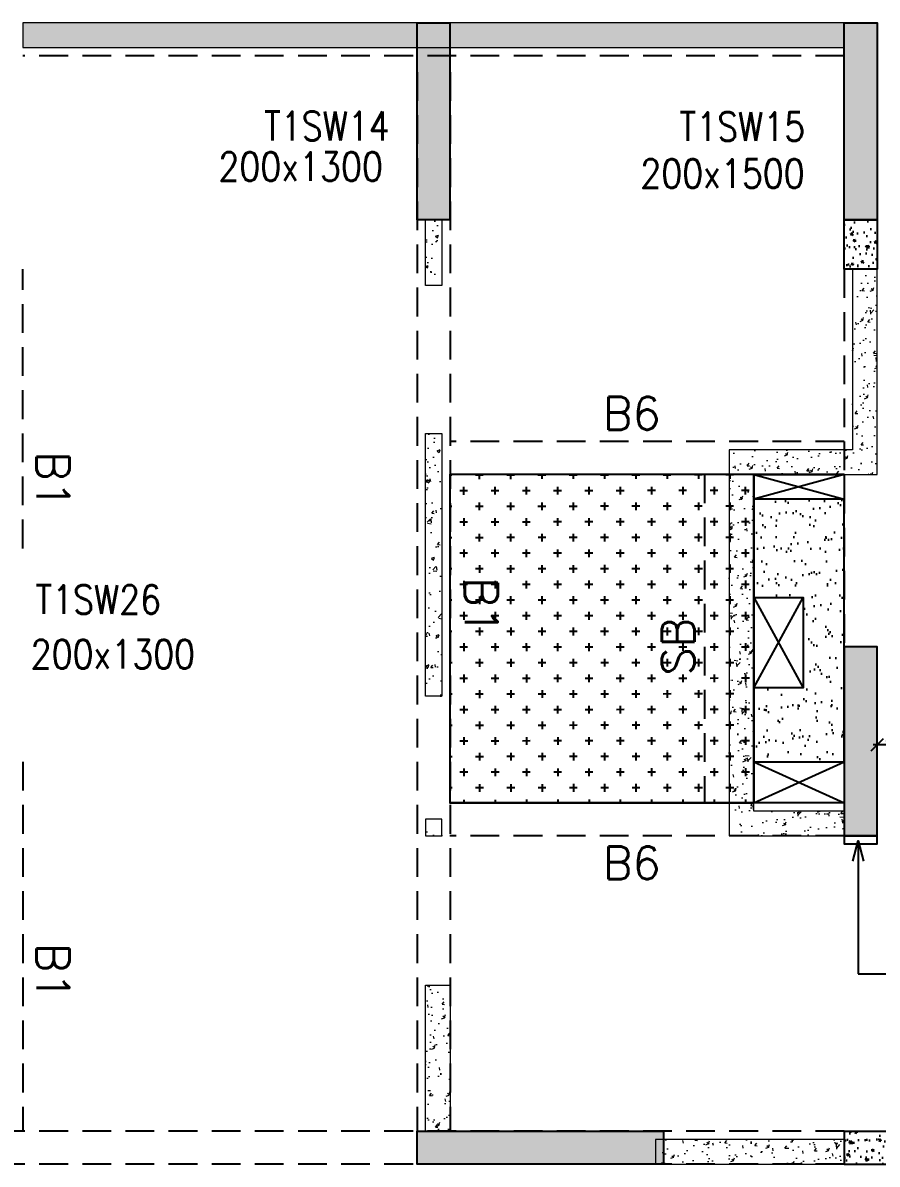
# Model space of a CAD drawing. Header units: millimetres. Extents: x 1078357 to 2594950, y -4969473 to -4636555.
# Drawn here: x 1614958 to 1620159, y -4659446 to -4652496 of the extents above; entities that cross this region are included whole.
import ezdxf

# ---------------------------------------------------------------- set-up
doc = ezdxf.new("R2010")
doc.units = ezdxf.units.MM
doc.header["$PDMODE"] = 35
doc.linetypes.add('CONTINOUS', pattern=[0])
doc.linetypes.add('HIDDEN', pattern=[0.375, 0.25, -0.125])
doc.layers.get('0').update_dxf_attribs({"lineweight": 0})
doc.layers.get('Defpoints').update_dxf_attribs({"lineweight": 0})
for name, color, linetype, lineweight in [('A-_ANOTDIMA_D-', 6, 'Continuous', 13), ('COL. NO.', 30, 'Continuous', 25), ('COL. SIZE', 7, 'Continuous', 25), ('DIM', 9, 'Continuous', 25), ('HATCH', 8, 'Continuous', 30), ('RCC UPSTAND', 43, 'Continuous', 30), ('S-NON STR RCC WALL', 8, 'Continuous', 0)]:
    doc.layers.add(name, color=color, linetype=linetype, lineweight=lineweight)
for name, color, linetype in [('B-200x325', 201, 'HIDDEN'), ('B-200x650', 241, 'HIDDEN'), ('B-300xSLAB THK.', 151, 'Continuous'), ('BK1-200x650', 241, 'HIDDEN'), ('DROP SLAB', 8, 'Continuous'), ('NON STR. RCC WALL', 6, 'Continuous'), ('S-COLUMN_SHEAR WALL', 1, 'Continuous'), ('SLAB FOLD', 8, 'Continuous')]:
    doc.layers.add(name, color=color, linetype=linetype)
doc.styles.add('Roman', font='romans')
doc.styles.add('ROMANS', font='romans.shx', dxfattribs={"width": 0.85})
doc.dimstyles.new('HARESH', dxfattribs={"dimtxt": 150, "dimasz": 75, "dimexe": 0, "dimexo": 0, "dimgap": 25, "dimtad": 1, "dimdec": 0, "dimdsep": 46, "dimtxsty": 'Roman', "dimblk": 'OBLIQUE', "dimcen": 225, "dimdle": 25, "dimclrd": 2, "dimclre": 2, "dimclrt": 7, "dimadec": 8, "dimazin": 1, "dimtfac": 1, "dimtdec": 0, "dimtmove": 0, "dimatfit": 0, "dimfxl": 1, "dimlwd": -1, "dimlwe": -1, "dimarcsym": 0})

# ---------------------------------------------------------------- blocks, each defined once
blk = doc.blocks.new('_Oblique')
at = {"color": 0, "linetype": 'ByBlock', "lineweight": -2}
blk.add_line((-0.5, -0.5), (0.5, 0.5), dxfattribs=at)
blk = doc.blocks.new('*D1191')
at = {"layer": 'Defpoints', "color": 0, "ltscale": 700, "transparency": 16777216}
for p in [(1620158.3, -4656893.5), (1620158.3, -4657295.6, 0), (1620833, -4657295.6, 0)]:
    blk.add_point(p, dxfattribs=at)
at = {"layer": 'DIM', "color": 2, "ltscale": 700, "transparency": 16777216}
for p, q in [((1620858, -4656893.5), (1620133.3, -4656893.5)), ((1620158.3, -4657295.6), (1620158.3, -4656893.5)), ((1620833, -4657295.6), (1620833, -4656893.5))]:
    blk.add_line(p, q, dxfattribs=at)
at = {"layer": 'DIM', "color": 2, "ltscale": 700, "transparency": 16777216, "xscale": 75, "yscale": 75, "zscale": 75, "rotation": 180}
blk.add_blockref('_Oblique', (1620158.3, -4656893.5), dxfattribs=at)
at = {"layer": 'DIM', "color": 2, "ltscale": 700, "transparency": 16777216, "xscale": 75, "yscale": 75, "zscale": 75}
blk.add_blockref('_Oblique', (1620833, -4656893.5), dxfattribs=at)
at = {"layer": 'DIM', "color": 7, "ltscale": 700, "transparency": 16777216, "insert": (1620495.6, -4656818.5), "char_height": 150, "attachment_point": 5, "style": 'Roman'}
blk.add_mtext('{\\H0.666667x;200x650}', dxfattribs=at)
blk = doc.blocks.new('G$CD63B60BD')
at = {"layer": 'COL. NO.', "linetype": 'Continuous', "style": 'ROMANS', "width": 0.85}
for s, p in [('T1SW14', (32968.3, 15184.3, -270.4)), ('T1SW15', (35497, 15180.5, -320.4)), ('T1SW26', (31576.7, 12300.6, -320.4))]:
    blk.add_text(s, height=175, dxfattribs=at).set_placement(p)
at = {"layer": 'COL. SIZE', "linetype": 'Continuous', "style": 'ROMANS', "width": 0.85}
for s, p in [('200x1300', (32690.7, 14936.9, -320.4)), ('200x1500', (35258.5, 14894.5, -320.4)), ('200x1300', (31547.7, 11967.5, -320.4))]:
    blk.add_text(s, height=175, dxfattribs=at).set_placement(p)

msp = doc.modelspace()

# ---------------------------------------------------------------- hatches: boundary and pattern name
at = {"layer": 'DROP SLAB'}
h = msp.add_hatch(dxfattribs=at)
h.set_pattern_fill('CROSS', color=8, scale=15, angle=0.03079)
h.set_pattern_definition([(180.03079016, (-1680958.44, 9385210.29), (-95.1987999, -95.3011726), [47.625, -142.875]), (270.03079016, (-1680982.26, 9385234.09), (95.3011726, -95.1987999), [47.625, -142.875])])
h.paths.add_polyline_path([(1619408.2, -4655246.3), (1617558.3, -4655246.5), (1617558.3, -4657246.4), (1619408.2, -4657246.2)])
at = {"layer": 'HATCH'}
h = msp.add_hatch(dxfattribs=at)
h.set_pattern_fill('AR-SAND', color=8, scale=3, angle=179.97015)
h.set_pattern_definition([(37.47015413, (-4509299.4, 23387131.69), (-4.72361136, 146.8264517), [0, -115.824, 0, -129.54, 0, -123.825]), (7.4701541, (-4509299.4, 23387131.7), (134.9689868, 214.9772528), [0, -62.484, 0, -104.394, 0, -40.005]), (327.47015413, (-4509393.13, 23387131.74), (237.29790347, 0.3075449), [0, -38.1, 0, -137.16, 0, -179.07]), (317.4701541, (-4509393.13, 23387131.74), (229.1017424, 66.759465), [0, -19.05, 0, -89.916, 0, -102.87])])
h.paths.add_polyline_path([(1619957.6, -4655396), (1619407.6, -4655396), (1619407.6, -4655996.1), (1619707.5, -4655996.1), (1619707.5, -4656546), (1619407.6, -4656546), (1619407.6, -4656996), (1619957.5, -4656996)])
at = {"layer": 'RCC UPSTAND'}
h = msp.add_hatch(dxfattribs=at)
h.set_pattern_fill('AR-CONC', color=8, scale=20, angle=90)
h.set_pattern_definition([(140, (-1588041.81, -7192440.57), (12.550427, 143.4520365), [15, -165]), (85, (-1588041.81, -7192440.57), (-150.438427, -27.7502667), [12, -132]), (190.4514445, (-1588040.76, -7192428.62), (-137.887998, 115.7017693), [12.7480384, -140.2284224]), (136.1842, (-1588081.81, -7192440.57), (33.103856, 213.448266), [22.5, -247.5]), (186.6356355, (-1588079.05, -7192422.78), (-194.82372, 186.932389), [19.122068, -210.342752]), (81.184164, (-1588081.8, -7192440.57), (-194.82372, 186.932389), [18, -198]), (111, (-1588071.81, -7192420.57), (80.523778, 119.3814104), [15, -165]), (56, (-1588071.81, -7192420.57), (-145.030009, 48.6630664), [12, -132]), (161.4514447, (-1588065.1, -7192410.62), (-64.5062306, 168.0444753), [12.748038, -140.2284224]), (127.5, (-1588041.81, -7192440.57), (-66.57877077, 2.43197106), [0, -130.4, 0, -134, 0, -132.5]), (97.5, (-1588041.81, -7192440.57), (-78.8823424, 52.6139075), [0, -76.4, 0, -127.4, 0, -50.5]), (57.5, (-1588041.81, -7192485.17), (4.51097435, 106.7644872), [0, -50, 0, -156, 0, -207]), (47.5, (-1588041.81, -7192505.17), (-20.0209965, 116.6372339), [0, -65, 0, -103.6, 0, -147])])
h.paths.add_polyline_path([(1620158.2, -4653696.1), (1620158.2, -4653996.1), (1619958.3, -4653996.1), (1619958.3, -4653696.1)])
h = msp.add_hatch(dxfattribs=at)
h.set_pattern_fill('AR-CONC', color=8, scale=20, angle=270)
h.set_pattern_definition([(320, (4831879.17, -2122603.47), (-12.550427, -143.4520365), [15, -165]), (265, (4831879.17, -2122603.47), (150.438427, 27.7502667), [12, -132]), (10.4514445, (4831878.12, -2122615.43), (137.887998, -115.7017693), [12.7480384, -140.2284224]), (316.1842, (4831919.17, -2122603.47), (-33.103856, -213.448266), [22.5, -247.5]), (6.6356355, (4831916.41, -2122621.26), (194.82372, -186.932389), [19.122068, -210.342752]), (261.184164, (4831919.17, -2122603.47), (194.82372, -186.932389), [18, -198]), (291, (4831909.17, -2122623.47), (-80.523778, -119.3814104), [15, -165]), (236, (4831909.17, -2122623.47), (145.030009, -48.6630664), [12, -132]), (341.4514447, (4831902.46, -2122633.42), (64.5062306, -168.0444753), [12.748038, -140.2284224]), (307.5, (4831879.17, -2122603.47), (66.57877077, -2.43197106), [0, -130.4, 0, -134, 0, -132.5]), (277.5, (4831879.17, -2122603.47), (78.8823424, -52.6139075), [0, -76.4, 0, -127.4, 0, -50.5]), (237.5, (4831879.17, -2122558.87), (-4.51097435, -106.7644872), [0, -50, 0, -156, 0, -207]), (227.5, (4831879.17, -2122538.87), (20.0209965, -116.6372339), [0, -65, 0, -103.6, 0, -147])])
h.paths.add_polyline_path([(1621283.3, -4659246.7), (1619958.3, -4659246.4), (1619958.3, -4659445.9), (1621283.3, -4659446.1)])
at = {"layer": 'S-COLUMN_SHEAR WALL', "lineweight": 25}
h = msp.add_hatch(color=1, dxfattribs=at)
h.dxf.hatch_style = 1
h.paths.add_polyline_path([(1617358.3, -4653696.2), (1617558.3, -4653696.2), (1617558.3, -4652496.1), (1617358.3, -4652496.1)])
at = {"layer": 'S-COLUMN_SHEAR WALL', "lineweight": 25, "extrusion": (-1.00316e-06, 2.11765e-11, 1)}
h = msp.add_hatch(color=1, dxfattribs=at)
h.dxf.hatch_style = 1
h.paths.add_polyline_path([(1619958.3, -4652496.1), (1620158.3, -4652496.1), (1620158.3, -4653696.1), (1619958.3, -4653696.1)])
h = msp.add_hatch(color=1, dxfattribs=at)
h.dxf.hatch_style = 1
h.paths.add_polyline_path([(1619958.3, -4657446.1), (1620158.3, -4657446.1), (1620158.3, -4656296.2), (1619958.3, -4656296.2)])
at = {"layer": 'S-COLUMN_SHEAR WALL', "lineweight": 25}
h = msp.add_hatch(color=1, dxfattribs=at)
h.dxf.hatch_style = 1
h.paths.add_polyline_path([(1617358.3, -4659246.1), (1618858.3, -4659246.1), (1618858.3, -4659446.1), (1617358.3, -4659446.1)])
at = {"layer": 'S-NON STR RCC WALL'}
h = msp.add_hatch(dxfattribs=at)
h.set_pattern_fill('AR-CONC', color=256)
h.set_pattern_definition([(50, (-5853161.9, 28027896.47), (182.184669, -15.93908554), [19.05, -209.55]), (355, (-5853161.9, 28027896.47), (-35.2434214, 191.0568452), [15.24, -167.6405842]), (100.4514447, (-5853146.72, 28027895.14), (146.9412471, 175.1177519), [16.1900088, -178.0902446]), (46.1842, (-5853161.9, 28027947.27), (271.0790409, -42.042328), [28.575, -314.325]), (96.6355576, (-5853139.31, 28027943.77), (237.404134, 247.4261246), [24.2850231, -267.1356082]), (351.1841512, (-5853161.9, 28027947.27), (237.404134, 247.4261246), [22.859967, -251.459732]), (21, (-5853136.5, 28027934.57), (151.6143913, -102.2651982), [19.05, -209.55]), (326, (-5853136.5, 28027934.57), (61.8020283, 184.1879661), [15.24, -167.64]), (71.451445, (-5853123.87, 28027926.05), (213.4164193, 81.9227689), [16.1900088, -178.0899376]), (37.5, (-5853161.9, 28027896.47), (3.08860325, 84.55503887), [0, -165.608, 0, -170.18, 0, -168.275]), (7.5, (-5853161.9, 28027896.47), (66.8196625, 100.18057482), [0, -97.028, 0, -161.798, 0, -64.135]), (327.5, (-5853218.545, 28027896.47), (135.59059517, -5.72874399), [0, -63.5, 0, -198.12, 0, -262.89]), (317.5, (-5853243.95, 28027896.47), (148.1291814, 25.42649103), [0, -82.55, 0, -131.572, 0, -186.69])])
h.paths.add_polyline_path([(1619955.6, -4652496.1), (1614958.5, -4652496.1), (1614958.5, -4652646.1), (1619955.6, -4652646.1)])
h = msp.add_hatch(dxfattribs=at)
h.set_pattern_fill('AR-CONC', color=256, angle=180)
h.set_pattern_definition([(50, (1617471.55, -4660402.88), (182.1847, -15.939), [19.05, -209.55]), (355, (1617471.55, -4660402.88), (-35.2434, 191.057), [15.24, -167.6406]), (100.4514, (1617486.73, -4660404.2), (146.9412, 175.1178), [16.19, -178.09]), (46.1842, (1617471.55, -4660352.08), (271.079, -42.042), [28.575, -314.325]), (96.6356, (1617494.14, -4660355.58), (237.404, 247.426), [24.285, -267.136]), (351.184, (1617471.55, -4660352.08), (237.404, 247.426), [22.86, -251.46]), (21, (1617496.95, -4660364.78), (151.6144, -102.2652), [19.05, -209.55]), (326, (1617496.95, -4660364.78), (61.802, 184.188), [15.24, -167.64]), (71.4514, (1617509.58, -4660373.3), (213.4164, 81.923), [16.19, -178.09]), (37.5, (1617471.55, -4660402.877), (3.0886, 84.55504), [0, -165.608, 0, -170.18, 0, -168.275]), (7.5, (1617471.55, -4660402.88), (66.8197, 100.1806), [0, -97.028, 0, -161.798, 0, -64.135]), (327.5, (1617414.91, -4660402.88), (135.5906, -5.72874), [0, -63.5, 0, -198.12, 0, -262.89]), (317.5, (1617389.51, -4660402.88), (148.1292, 25.4265), [0, -82.55, 0, -131.572, 0, -186.69])])
h.paths.add_polyline_path([(1617408.5, -4653696.2), (1617508.5, -4653696.2), (1617508.5, -4654096.1), (1617408.5, -4654096.1)])
h = msp.add_hatch(dxfattribs=at)
h.set_pattern_fill('AR-CONC', color=256)
h.set_pattern_definition([(50, (-4755937.19, 23343877.28), (182.184669, -15.9390855), [19.05, -209.55]), (355, (-4755937.19, 23343877.28), (-35.2434214, 191.0568452), [15.24, -167.6405842]), (100.4514447, (-4755922, 23343875.95), (146.9412471, 175.1177519), [16.1900088, -178.0902446]), (46.1842, (-4755937.19, 23343928.08), (271.0790409, -42.042328), [28.575, -314.325]), (96.6355576, (-4755914.6, 23343924.58), (237.404134, 247.4261246), [24.2850231, -267.1356082]), (351.1841512, (-4755937.2, 23343928.08), (237.404134, 247.4261246), [22.859967, -251.459732]), (21, (-4755911.79, 23343915.38), (151.6143913, -102.2651982), [19.05, -209.55]), (326, (-4755911.79, 23343915.38), (61.8020283, 184.1879661), [15.24, -167.64]), (71.451445, (-4755899.15, 23343906.86), (213.4164193, 81.9227689), [16.1900088, -178.0899376]), (37.5, (-4755937.19, 23343877.28), (3.08860325, 84.55503887), [0, -165.608, 0, -170.18, 0, -168.275]), (7.5, (-4755937.19, 23343877.28), (66.8196625, 100.18057482), [0, -97.028, 0, -161.798, 0, -64.135]), (327.5, (-4755993.83, 23343877.28), (135.59059517, -5.728744), [0, -63.5, 0, -198.12, 0, -262.89]), (317.5, (-4756019.23, 23343877.28), (148.1291814, 25.42649103), [0, -82.55, 0, -131.572, 0, -186.69])])
h.paths.add_polyline_path([(1619258.5, -4655096.1), (1619258.5, -4657446.1), (1619958.5, -4657446.1), (1619958.5, -4657296.1), (1619408.5, -4657296.1), (1619408.5, -4655246.1), (1620158.5, -4655246.1), (1620158.5, -4653996.1), (1620008.5, -4653996.1), (1620008.5, -4655096.1)])
h = msp.add_hatch(dxfattribs=at)
h.set_pattern_fill('AR-CONC', color=256, angle=180)
h.set_pattern_definition([(50, (2714696.26, -9344422.06), (182.184669, -15.9390855), [19.05, -209.55]), (355, (2714696.26, -9344422.06), (-35.2434214, 191.056845), [15.24, -167.640584]), (100.4514447, (2714711.45, -9344423.4), (146.941247, 175.117752), [16.190009, -178.0902446]), (46.1842, (2714696.26, -9344371.26), (271.079041, -42.042328), [28.575, -314.325]), (96.6355576, (2714718.85, -9344374.77), (237.404134, 247.426125), [24.285023, -267.135608]), (351.184151, (2714696.26, -9344371.26), (237.404134, 247.426125), [22.859967, -251.459732]), (21, (2714721.66, -9344383.96), (151.6143913, -102.265198), [19.05, -209.55]), (326, (2714721.66, -9344383.96), (61.802028, 184.187966), [15.24, -167.64]), (71.451445, (2714734.3, -9344392.49), (213.416419, 81.922769), [16.190009, -178.0899376]), (37.5, (2714696.264, -9344422.064), (3.08860325, 84.5550389), [0, -165.608, 0, -170.18, 0, -168.275]), (7.5, (2714696.26, -9344422.06), (66.8196625, 100.1805748), [0, -97.028, 0, -161.798, 0, -64.135]), (327.5, (2714639.62, -9344422.064), (135.5905952, -5.728744), [0, -63.5, 0, -198.12, 0, -262.89]), (317.5, (2714614.22, -9344422.06), (148.1291814, 25.426491), [0, -82.55, 0, -131.572, 0, -186.69])])
h.paths.add_polyline_path([(1617408.5, -4654996.1), (1617508.5, -4654996.1), (1617508.5, -4656596.1), (1617408.5, -4656596.1)])
h = msp.add_hatch(dxfattribs=at)
h.set_pattern_fill('AR-CONC', color=256, angle=180)
h.set_pattern_definition([(50, (2714683.05, -9345786.73), (182.184669, -15.9390855), [19.05, -209.55]), (355, (2714683.05, -9345786.73), (-35.2434214, 191.056845), [15.24, -167.640584]), (100.4514447, (2714698.23, -9345788.06), (146.941247, 175.117752), [16.190009, -178.0902446]), (46.1842, (2714683.05, -9345735.93), (271.079041, -42.042328), [28.575, -314.325]), (96.6355576, (2714705.64, -9345739.43), (237.404134, 247.426125), [24.285023, -267.135608]), (351.184151, (2714683.05, -9345735.93), (237.404134, 247.426125), [22.859967, -251.459732]), (21, (2714708.45, -9345748.63), (151.6143913, -102.265198), [19.05, -209.55]), (326, (2714708.45, -9345748.63), (61.802028, 184.187966), [15.24, -167.64]), (71.451445, (2714721.08, -9345757.15), (213.416419, 81.922769), [16.190009, -178.0899376]), (37.5, (2714683.05, -9345786.73), (3.08860325, 84.5550389), [0, -165.608, 0, -170.18, 0, -168.275]), (7.5, (2714683.05, -9345786.73), (66.8196625, 100.1805748), [0, -97.028, 0, -161.798, 0, -64.135]), (327.5, (2714626.41, -9345786.73), (135.5905952, -5.728744), [0, -63.5, 0, -198.12, 0, -262.89]), (317.5, (2714601.01, -9345786.73), (148.1291814, 25.426491), [0, -82.55, 0, -131.572, 0, -186.69])])
h.paths.add_polyline_path([(1617408.5, -4657446.1), (1617508.5, -4657446.1), (1617508.5, -4657346.1), (1617408.5, -4657346.1)])
h = msp.add_hatch(dxfattribs=at)
h.set_pattern_fill('AR-CONC', color=256, angle=180)
h.set_pattern_definition([(50, (-5834126.65, 28027896.46), (182.184669, -15.93908554), [19.05, -209.55]), (355, (-5834126.65, 28027896.46), (-35.2434214, 191.0568452), [15.24, -167.6405842]), (100.4514447, (-5834111.47, 28027895.14), (146.9412471, 175.1177519), [16.1900088, -178.0902446]), (46.1842, (-5834126.65, 28027947.26), (271.0790409, -42.042328), [28.575, -314.325]), (96.6355576, (-5834104.06, 28027943.76), (237.404134, 247.4261246), [24.2850231, -267.1356082]), (351.1841512, (-5834126.65, 28027947.26), (237.404134, 247.4261246), [22.859967, -251.459732]), (21, (-5834101.25, 28027934.56), (151.6143913, -102.2651982), [19.05, -209.55]), (326, (-5834101.25, 28027934.56), (61.8020283, 184.1879661), [15.24, -167.64]), (71.451445, (-5834088.61, 28027926.04), (213.4164193, 81.9227689), [16.1900088, -178.0899376]), (37.5, (-5834126.65, 28027896.463), (3.08860325, 84.55503887), [0, -165.608, 0, -170.18, 0, -168.275]), (7.5, (-5834126.65, 28027896.46), (66.8196625, 100.18057482), [0, -97.028, 0, -161.798, 0, -64.135]), (327.5, (-5834183.29, 28027896.46), (135.59059517, -5.72874399), [0, -63.5, 0, -198.12, 0, -262.89]), (317.5, (-5834208.69, 28027896.46), (148.1291814, 25.42649103), [0, -82.55, 0, -131.572, 0, -186.69])])
h.paths.add_polyline_path([(1617408.5, -4658356.1), (1617558.5, -4658356.1), (1617558.5, -4659246), (1617408.5, -4659246)])
h = msp.add_hatch(dxfattribs=at)
h.set_pattern_fill('AR-CONC', color=256)
h.set_pattern_definition([(50, (-4755937.19, 23343877.28), (182.184669, -15.9390855), [19.05, -209.55]), (355, (-4755937.19, 23343877.28), (-35.2434214, 191.0568452), [15.24, -167.6405842]), (100.4514447, (-4755922, 23343875.95), (146.9412471, 175.1177519), [16.1900088, -178.0902446]), (46.1842, (-4755937.19, 23343928.08), (271.0790409, -42.042328), [28.575, -314.325]), (96.6355576, (-4755914.6, 23343924.58), (237.404134, 247.4261246), [24.2850231, -267.1356082]), (351.1841512, (-4755937.2, 23343928.08), (237.404134, 247.4261246), [22.859967, -251.459732]), (21, (-4755911.79, 23343915.38), (151.6143913, -102.2651982), [19.05, -209.55]), (326, (-4755911.79, 23343915.38), (61.8020283, 184.1879661), [15.24, -167.64]), (71.451445, (-4755899.15, 23343906.86), (213.4164193, 81.9227689), [16.1900088, -178.0899376]), (37.5, (-4755937.19, 23343877.28), (3.08860325, 84.55503887), [0, -165.608, 0, -170.18, 0, -168.275]), (7.5, (-4755937.19, 23343877.28), (66.8196625, 100.18057482), [0, -97.028, 0, -161.798, 0, -64.135]), (327.5, (-4755993.83, 23343877.28), (135.59059517, -5.728744), [0, -63.5, 0, -198.12, 0, -262.89]), (317.5, (-4756019.23, 23343877.28), (148.1291814, 25.42649103), [0, -82.55, 0, -131.572, 0, -186.69])])
h.paths.add_polyline_path([(1619958.5, -4659296.1), (1618808.5, -4659296.1), (1618808.5, -4659446.1), (1619958.5, -4659446.1)])

# ---------------------------------------------------------------- linework, layer by layer
at = {"layer": 'B-200x325', "ltscale": 700}
for p, q in [((1619958.3, -4655046.5, 0), (1617558.3, -4655046.5, 0)), ((1619958.1, -4657446.3, 0), (1617558.3, -4657446.3, 0))]:
    msp.add_line(p, q, dxfattribs=at)
at = {"layer": 'B-200x325', "linetype": 'Continuous', "ltscale": 700}
for p, q in [((1619958.3, -4655246.5, 0), (1617558.3, -4655246.5, 0)), ((1619958.1, -4657246.3, 0), (1617558.3, -4657246.3, 0))]:
    msp.add_line(p, q, dxfattribs=at)
at = {"layer": 'B-200x650', "linetype": 'HIDDEN', "ltscale": 700}
for p, q in [((1619958.5, -4652696.1, 0), (1614958.5, -4652696.1, 0)), ((1617358.5, -4652796.2, 0), (1617358.5, -4659246, 0)), ((1617558.5, -4652796.2, 0), (1617558.5, -4659246, 0)), ((1614958.5, -4655696.1, 0), (1614958.5, -4653996.1, 0)), ((1619958.5, -4653996.1, 0), (1619958.5, -4656496.1, 0)), ((1614958.5, -4656996.2, 0), (1614958.5, -4659246.1, 0)), ((1619958.5, -4659246, 0), (1609101.9, -4659246, 0)), ((1619958.5, -4659446, 0), (1609101.9, -4659446, 0))]:
    msp.add_line(p, q, dxfattribs=at)
at = {"layer": 'B-300xSLAB THK.', "linetype": 'HIDDEN', "ltscale": 700}
msp.add_line((1619108.3, -4655246.1), (1619108.3, -4657245.9, 0), dxfattribs=at)
at = {"layer": 'B-300xSLAB THK.', "linetype": 'ByBlock', "ltscale": 700}
msp.add_line((1619408.3, -4655246.1), (1619408.3, -4657245.9, 0), dxfattribs=at)
at = {"layer": 'BK1-200x650', "linetype": 'Continuous', "ltscale": 700, "elevation": 0}
msp.add_lwpolyline([(1620158.6, -4657446.2), (1619958.5, -4657446.2), (1619958.5, -4657496.3), (1620158.6, -4657496.3)], close=True, dxfattribs=at)
at = {"layer": 'DROP SLAB', "color": 3, "linetype": 'CONTINOUS', "ltscale": 500}
for p, q in [((1619957.8, -4655246.1, 0), (1619407.8, -4655396.1, 0)), ((1619408.7, -4655246.3, 0), (1619957.8, -4655396.1, 0)), ((1619408.1, -4655996, 0), (1619708.2, -4656546, 0)), ((1619408.1, -4656546, 0), (1619708.2, -4655996, 0)), ((1619408.3, -4656996.1), (1619958.1, -4657246.1, 0)), ((1619408.3, -4657246.1, 0), (1619958.3, -4656996.1))]:
    msp.add_line(p, q, dxfattribs=at)
at = {"layer": 'DROP SLAB', "color": 3, "linetype": 'CONTINOUS', "ltscale": 500, "elevation": 0}
for points in [[(1619408.2, -4655246.3), (1617558.3, -4655246.5), (1617558.3, -4657246.4), (1619408.2, -4657246.2)], [(1619407.8, -4655246.3), (1619957.8, -4655246.3), (1619957.8, -4655396.1), (1619407.8, -4655396.1)], [(1619408.2, -4655996), (1619708.2, -4655996), (1619708.2, -4656546), (1619408.2, -4656546)], [(1619408.3, -4656996.1), (1619958.1, -4656996.1), (1619958.1, -4657246.1), (1619408.3, -4657246.1)]]:
    msp.add_lwpolyline(points, close=True, dxfattribs=at)
at = {"layer": 'NON STR. RCC WALL', "elevation": 0}
for points in [[(1620158.2, -4653696.1), (1620158.2, -4653996.1), (1619958.3, -4653996.1), (1619958.3, -4653696.1)], [(1621283.3, -4659246.7), (1619958.3, -4659246.4), (1619958.3, -4659445.9), (1621283.3, -4659446.1)]]:
    msp.add_lwpolyline(points, close=True, dxfattribs=at)
at = {"layer": 'S-COLUMN_SHEAR WALL', "color": 1, "lineweight": 25, "elevation": 0}
for points in [[(1617358.3, -4652496.1), (1617558.3, -4652496.1), (1617558.3, -4653696.2), (1617358.3, -4653696.2)], [(1617358.3, -4659246.1), (1618858.3, -4659246.1), (1618858.3, -4659446.1), (1617358.3, -4659446.1)]]:
    msp.add_lwpolyline(points, close=True, dxfattribs=at)
at = {"layer": 'S-COLUMN_SHEAR WALL', "color": 1, "lineweight": 25, "extrusion": (-1.00316e-06, 2.11765e-11, 1), "elevation": -1.6}
for points in [[(1619958.3, -4652496.1), (1620158.3, -4652496.1), (1620158.3, -4653696.1), (1619958.3, -4653696.1)], [(1619958.3, -4657446.1), (1620158.3, -4657446.1), (1620158.3, -4656296.2), (1619958.3, -4656296.2)]]:
    msp.add_lwpolyline(points, close=True, dxfattribs=at)
at = {"layer": 'S-NON STR RCC WALL', "elevation": 0}
for points in [[(1619955.6, -4652496.1), (1614958.5, -4652496.1), (1614958.5, -4652646.1), (1619955.6, -4652646.1)], [(1617408.5, -4653696.2), (1617508.5, -4653696.2), (1617508.5, -4654096.1), (1617408.5, -4654096.1)], [(1619258.5, -4655096.1), (1619258.5, -4657446.1), (1619958.5, -4657446.1), (1619958.5, -4657296.1), (1619408.5, -4657296.1), (1619408.5, -4655246.1), (1620158.5, -4655246.1), (1620158.5, -4653996.1), (1620008.5, -4653996.1), (1620008.5, -4655096.1)]]:
    msp.add_lwpolyline(points, close=True, dxfattribs=at)
at = {"layer": 'S-NON STR RCC WALL', "ltscale": 700, "elevation": 0}
for points in [[(1617408.5, -4654996.1), (1617508.5, -4654996.1), (1617508.5, -4656596.1), (1617408.5, -4656596.1)], [(1617408.5, -4657446.1), (1617508.5, -4657446.1), (1617508.5, -4657346.1), (1617408.5, -4657346.1)], [(1617408.5, -4658356.1), (1617558.5, -4658356.1), (1617558.5, -4659246), (1617408.5, -4659246)], [(1619958.5, -4659296.1), (1618808.5, -4659296.1), (1618808.5, -4659446.1), (1619958.5, -4659446.1)]]:
    msp.add_lwpolyline(points, close=True, dxfattribs=at)
at = {"layer": 'SLAB FOLD', "color": 8, "ltscale": 1000, "elevation": 0}
msp.add_lwpolyline([(1619957.6, -4655396), (1619407.6, -4655396), (1619407.6, -4655996.1), (1619707.5, -4655996.1), (1619707.5, -4656546), (1619407.6, -4656546), (1619407.6, -4656996), (1619957.5, -4656996), (1619957.6, -4655396)], dxfattribs=at)

# ---------------------------------------------------------------- block references
at = {"layer": 'A-_ANOTDIMA_D-', "color": 2, "ltscale": 700}
msp.add_blockref('G$CD63B60BD', (1583458.3, -4668396.1, 0), dxfattribs=at)

# ---------------------------------------------------------------- texts
at = {"layer": 'B-200x325', "linetype": 'Continuous', "ltscale": 700, "style": 'ROMANS'}
for p in [(1618488.8, -4654974.4, -2.7), (1618488.7, -4657711.5, -2.7)]:
    msp.add_text('B6', height=200, rotation=0.00055, dxfattribs=at).set_placement(p)
at = {"layer": 'B-200x650', "linetype": 'HIDDEN', "ltscale": 500, "style": 'ROMANS'}
for p in [(1615041.7, -4655103.8, -2.7), (1617649, -4655871.1, -2.7), (1615041.7, -4658098, -2.7)]:
    msp.add_text('B1', height=200, rotation=269.99906, dxfattribs=at).set_placement(p)
at = {"layer": 'B-300xSLAB THK.', "linetype": 'Continuous', "ltscale": 700, "style": 'ROMANS'}
msp.add_text('SB', height=200, rotation=90.00094, dxfattribs=at).set_placement((1619046.9, -4656470.8, -2.7))

# ---------------------------------------------------------------- dimensions: what is measured, and where the dimension line sits
at = {"layer": 'DIM', "ltscale": 700}
dim = msp.add_linear_dim(base=(1620158.3, -4656893.5, 0), p1=(1620833, -4657295.6, 0), p2=(1620158.3, -4657295.6, 0), text='{\\H0.666667x;200x650}', dimstyle='HARESH', override={"dimtxsty": 'Roman', "dimtmove": 1}, dxfattribs=at)
dim.commit()
dim.dimension.update_dxf_attribs({"geometry": '*D1191', "text_midpoint": (1620495.6, -4656818.5, 0)})

# ---------------------------------------------------------------- leaders
at = {"layer": 'BK1-200x650', "linetype": 'Continuous', "ltscale": 700}
msp.add_leader([(1620042.1, -4657476.5, 0), (1620042.1, -4658287.9, 0), (1620300.9, -4658287.9, 0)], dimstyle='HARESH', override={"dimasz": 125, "dimgap": 25, "dimtad": 0, "dimldrblk": 'Open30'}, dxfattribs=at)

doc.saveas('drawing.dxf')
